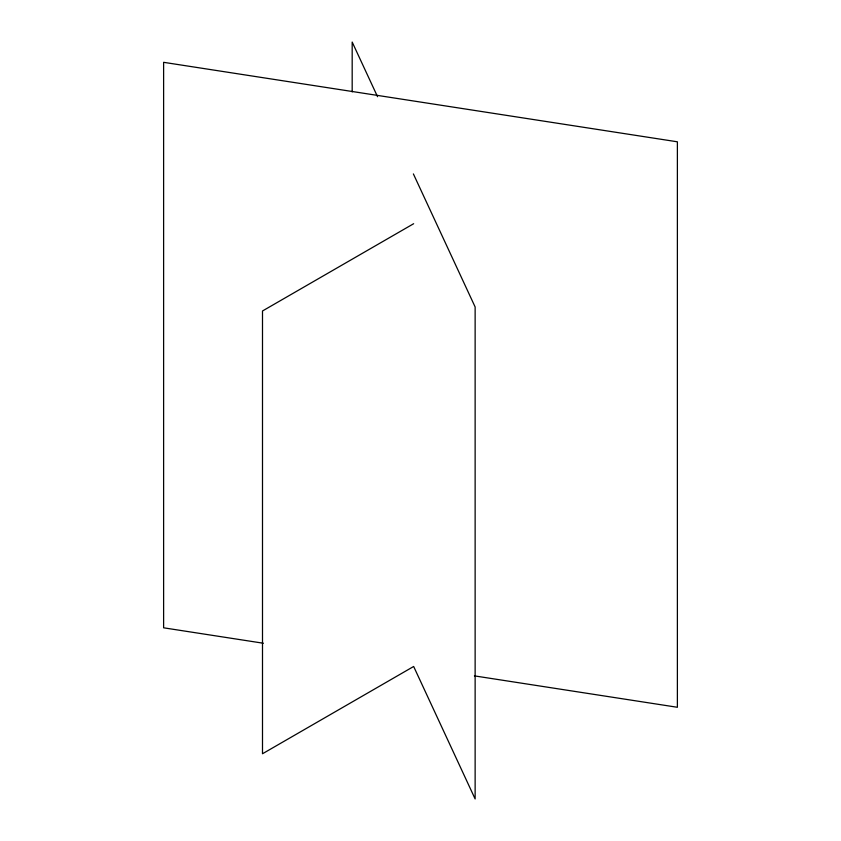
<?xml version="1.0" encoding="UTF-8"?>
<svg xmlns="http://www.w3.org/2000/svg" width="841" height="841" viewBox="0 0 841 841"><rect width="100%" height="100%" fill="white"/><g stroke="black" fill="none" stroke-linecap="round" stroke-linejoin="round"><path stroke-width="1.26" d="M413.656 223.717L262.497 310.981L262.497 753.757L413.656 666.482L475.133 798.95L475.133 306.976L413.383 173.919M263.38 643.239L163.617 627.807L163.617 62.318L677.383 141.803L677.383 707.281L474.419 675.88M377.546 96.694L352.179 42.05L352.179 91.9"/></g></svg>
